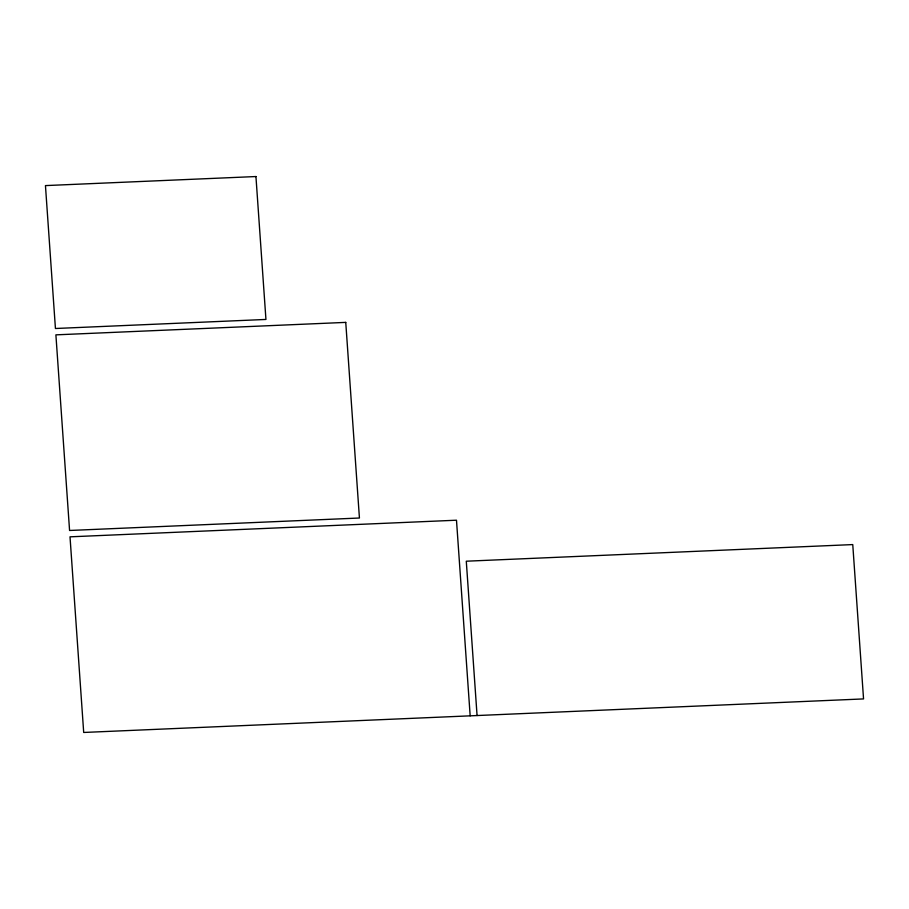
<?xml version="1.0" encoding="UTF-8"?>
<svg xmlns="http://www.w3.org/2000/svg" width="909" height="909" viewBox="0 0 909 909"><rect width="100%" height="100%" fill="white"/><g stroke="black" fill="none" stroke-linecap="round" stroke-linejoin="round"><path stroke-width="1.36" d="M477.066 715.542L466.283 561.205L852.756 544.582L863.55 698.919L83.696 732.461L70.016 536.833L456.488 520.209L470.169 715.837M255.94 176.539L45.45 185.595L55.438 328.501L265.939 319.445L255.94 176.539M345.75 322.388L55.892 334.853L69.573 530.481L359.43 518.016L345.75 322.388"/></g></svg>
